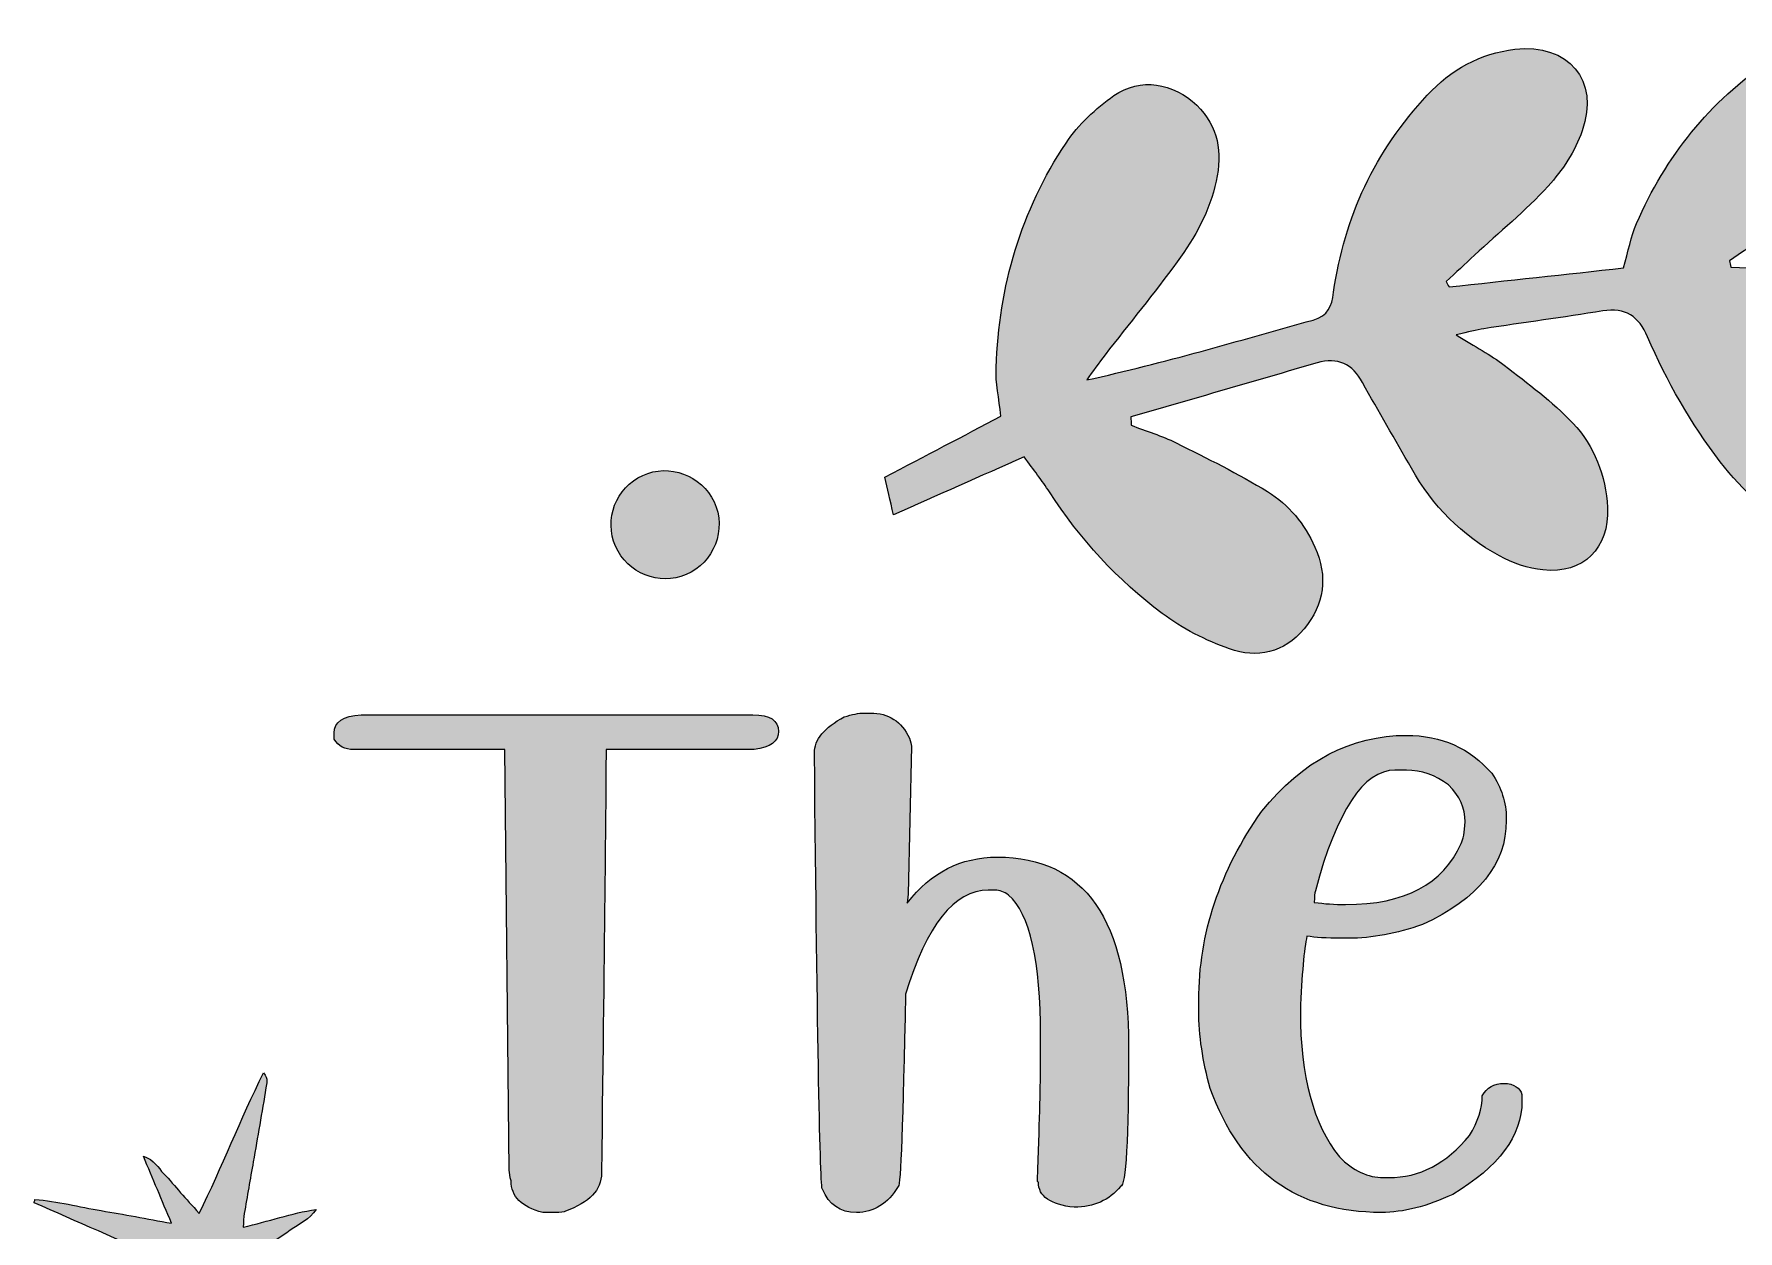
# Model space of a CAD drawing. Header units: inches. Extents: x 69 to 1011, y -1016 to -63.
# Drawn here: x 93.6 to 506.9, y -364.5 to -74.3 of the extents above; entities that cross this region are included whole.
import ezdxf

# ---------------------------------------------------------------- set-up
doc = ezdxf.new("R2010")
doc.units = ezdxf.units.IN
doc.header["$MEASUREMENT"] = 0
doc.layers.add('Layer 1', color=7, linetype='Continuous')

# ---------------------------------------------------------------- blocks, each defined once
blk = doc.blocks.new('block 2')
at = {"layer": 'Layer 1', "true_color": 0xffffff}
h = blk.add_hatch(color=7, dxfattribs=at)
h.dxf.hatch_style = 2
edge = h.paths.add_edge_path()
edge.add_spline(control_points=[(302.04, -190.86), (312.84, -186.07), (323.06, -181.55), (333.74, -176.81), (336.07, -180.03), (338.1, -182.57), (339.86, -185.29), (347.29, -196.72), (356.36, -206.69), (367.24, -214.79), (372.12, -218.42), (377.8, -221.35), (383.54, -223.37), (390.22, -225.71), (396.83, -224.3), (401.62, -218.54), (406.58, -212.58), (407.46, -205.88), (404.27, -198.68), (401.77, -193.03), (397.93, -188.36), (392.8, -185.24), (385.65, -180.88), (378.11, -177.16), (370.61, -173.42), (367.12, -171.68), (363.33, -170.55), (359.68, -169.14), (359.66, -168.47), (359.65, -167.8), (359.64, -167.14), (374.69, -162.76), (389.75, -158.41), (404.8, -154.01), (409.85, -152.53), (413.33, -154.33), (415.83, -158.81), (419.7, -165.76), (423.76, -172.61), (427.66, -179.55), (432.78, -188.66), (439.9, -195.82), (449, -200.82), (452.2, -202.58), (455.97, -203.86), (459.59, -204.23), (469.4, -205.22), (475.73, -199), (475.24, -189.1), (474.85, -181.35), (472.02, -174.16), (466.81, -168.61), (461.88, -163.35), (455.91, -159.03), (450.17, -154.59), (446.9, -152.06), (443.17, -150.12), (438.52, -147.22), (441.61, -146.53), (443.41, -146.01), (445.24, -145.73), (454.86, -144.28), (464.5, -143), (474.09, -141.42), (479.61, -140.51), (482.81, -142.76), (484.96, -147.7), (489.65, -158.48), (495.43, -168.67), (502.6, -178.02), (508.04, -185.14), (514.66, -190.9), (522.51, -195.29), (527.82, -198.26), (533.03, -198.4), (538.24, -195.3), (543.78, -192), (545.81, -186.82), (545.5, -180.65), (545.26, -175.69), (543.48, -171.22), (540.59, -167.12), (534.6, -158.64), (526.56, -152.47), (518.17, -146.65), (516, -145.14), (513.82, -143.66), (510.75, -141.55), (512.99, -141.2), (514.33, -140.8), (515.66, -140.82), (519.2, -140.87), (522.73, -141.14), (526.27, -141.26), (532.54, -141.48), (538.22, -143.06), (543.82, -146.32), (557.21, -154.12), (571.91, -158.3), (587.43, -158.78), (593.1, -158.95), (598.88, -158.13), (604.5, -157.12), (611.17, -155.91), (616.8, -152.58), (618.3, -145.41), (619.87, -137.91), (617.17, -131.38), (611.54, -126.31), (606.93, -122.18), (601.13, -120.55), (595.11, -119.81), (582.39, -118.25), (570, -120.23), (557.73, -123.48), (552.76, -124.79), (548.08, -126.52), (544.09, -129.94), (542.84, -131.02), (540.96, -131.98), (539.38, -131.95), (527.97, -131.72), (516.56, -131.21), (505.15, -130.79), (505.03, -130.28), (504.92, -129.77), (504.8, -129.27), (510.44, -125.44), (516.25, -121.84), (521.67, -117.74), (527.46, -113.36), (533.34, -108.93), (538.36, -103.73), (543.94, -97.94), (545.91, -90.82), (542.05, -82.98), (539.28, -77.35), (534.96, -74.3), (528.72, -75.43), (523.84, -76.31), (518.68, -77.95), (514.63, -80.7), (500.06, -90.64), (489.31, -103.99), (482.31, -120.21), (480.93, -123.41), (480.29, -126.94), (479.11, -131.01), (465.15, -132.52), (450.97, -134.06), (436.79, -135.6), (436.57, -135.15), (436.36, -134.71), (436.14, -134.27), (438.41, -132.16), (440.69, -130.04), (442.97, -127.93), (448.96, -122.38), (455.34, -117.18), (460.83, -111.16), (464.32, -107.34), (467.39, -102.64), (469.09, -97.78), (473.42, -85.46), (465.76, -76.52), (452.78, -77.99), (444.27, -78.96), (437.26, -82.96), (431.5, -89.14), (418.89, -102.65), (411.35, -118.64), (408.8, -136.91), (408.32, -140.35), (407.49, -142.6), (403.83, -143.63), (385.79, -148.7), (367.79, -153.96), (348.91, -158.17), (350.4, -156.13), (351.83, -154.05), (353.37, -152.05), (359.2, -144.54), (365.24, -137.19), (370.86, -129.53), (375.2, -123.63), (378.74, -117.2), (380.33, -109.93), (381.83, -103.05), (380.93, -96.71), (375.6, -91.55), (370, -86.13), (361.89, -84.74), (355.53, -89.21), (351.11, -92.31), (346.86, -96.25), (343.89, -100.71), (332.98, -117.13), (327.61, -135.48), (326.92, -155.14), (326.79, -158.84), (327.62, -162.57), (328.08, -166.97), (319.15, -171.66), (309.81, -176.56), (299.96, -181.73), (300.59, -184.52), (301.21, -187.21), (302.04, -190.86)], knot_values=[0, 0, 0, 0, 1, 1, 1, 2, 2, 2, 3, 3, 3, 4, 4, 4, 5, 5, 5, 6, 6, 6, 7, 7, 7, 8, 8, 8, 9, 9, 9, 10, 10, 10, 11, 11, 11, 12, 12, 12, 13, 13, 13, 14, 14, 14, 15, 15, 15, 16, 16, 16, 17, 17, 17, 18, 18, 18, 19, 19, 19, 20, 20, 20, 21, 21, 21, 22, 22, 22, 23, 23, 23, 24, 24, 24, 25, 25, 25, 26, 26, 26, 27, 27, 27, 28, 28, 28, 29, 29, 29, 30, 30, 30, 31, 31, 31, 32, 32, 32, 33, 33, 33, 34, 34, 34, 35, 35, 35, 36, 36, 36, 37, 37, 37, 38, 38, 38, 39, 39, 39, 40, 40, 40, 41, 41, 41, 42, 42, 42, 43, 43, 43, 44, 44, 44, 45, 45, 45, 46, 46, 46, 47, 47, 47, 48, 48, 48, 49, 49, 49, 50, 50, 50, 51, 51, 51, 52, 52, 52, 53, 53, 53, 54, 54, 54, 55, 55, 55, 56, 56, 56, 57, 57, 57, 58, 58, 58, 59, 59, 59, 60, 60, 60, 61, 61, 61, 62, 62, 62, 63, 63, 63, 64, 64, 64, 65, 65, 65, 66, 66, 66, 67, 67, 67, 68, 68, 68, 69, 69, 69, 69], degree=3, periodic=1)
h = blk.add_hatch(color=7, dxfattribs=at)
h.dxf.hatch_style = 2
edge = h.paths.add_edge_path()
edge.add_spline(control_points=[(251.74, -205.37), (258.5, -202.54), (261.65, -194.32), (258.53, -187.71), (255.48, -181.27), (247.65, -178.36), (241.23, -181.29), (234.72, -184.26), (231.76, -191.97), (234.64, -198.49), (237.52, -205.05), (245.18, -208.12), (251.74, -205.37)], knot_values=[0, 0, 0, 0, 1, 1, 1, 2, 2, 2, 3, 3, 3, 4, 4, 4, 4], degree=3, periodic=1)
h = blk.add_hatch(color=7, dxfattribs=at)
h.dxf.hatch_style = 2
edge = h.paths.add_edge_path()
edge.add_spline(control_points=[(171.15, -247.79), (171.15, -247.79), (207.77, -247.79), (207.77, -247.79), (207.77, -247.79), (208.86, -349.72), (208.86, -349.72), (208.86, -350.45), (209, -351.32), (209.28, -352.33), (209.28, -356.16), (211.84, -358.72), (216.96, -360.01), (216.96, -360.01), (219.92, -360.01), (219.92, -360.01), (221.32, -360.01), (222.16, -359.9), (222.45, -359.67), (228.3, -357.65), (231.22, -354.58), (231.22, -350.48), (231.95, -290.68), (232.32, -256.45), (232.32, -247.79), (232.32, -247.79), (268.26, -247.79), (268.26, -247.79), (272.2, -247.23), (274.17, -245.76), (274.17, -243.4), (274.17, -240.7), (272.09, -239.35), (267.93, -239.35), (267.93, -239.35), (172.92, -239.35), (172.92, -239.35), (168.53, -239.63), (166.34, -241.1), (166.34, -243.74), (166.34, -243.74), (166.34, -245.26), (166.34, -245.26), (167.4, -246.95), (169.01, -247.79), (171.15, -247.79)], knot_values=[0, 0, 0, 0, 1, 1, 1, 2, 2, 2, 3, 3, 3, 4, 4, 4, 5, 5, 5, 6, 6, 6, 7, 7, 7, 8, 8, 8, 9, 9, 9, 10, 10, 10, 11, 11, 11, 12, 12, 12, 13, 13, 13, 14, 14, 14, 15, 15, 15, 15], degree=3, periodic=1)
h = blk.add_hatch(color=7, dxfattribs=at)
h.dxf.hatch_style = 2
edge = h.paths.add_edge_path()
edge.add_spline(control_points=[(293.07, -360.01), (297.29, -360.01), (300.67, -357.9), (303.2, -353.68), (303.76, -353.68), (304.35, -338.16), (304.97, -307.11), (310.09, -290.29), (316.78, -281.88), (325.05, -281.88), (325.05, -281.88), (326.74, -281.88), (326.74, -281.88), (327.75, -281.88), (328.82, -282.27), (329.95, -283.06), (335.12, -287.61), (337.71, -299.04), (337.71, -317.32), (337.71, -317.32), (337.71, -325.08), (337.71, -325.08), (337.71, -329.86), (337.46, -338.83), (336.95, -352), (336.95, -352.45), (337.03, -352.67), (337.2, -352.67), (337.2, -356.1), (340.1, -358.13), (345.89, -358.75), (350.62, -358.75), (354.36, -357.06), (357.12, -353.68), (358.41, -353.68), (359.06, -342.35), (359.06, -319.68), (359.06, -289.13), (348.45, -273.86), (327.25, -273.86), (318.36, -273.86), (311.07, -277.57), (305.39, -285), (305.39, -285), (305.64, -282.81), (305.64, -282.81), (305.64, -282.81), (306.4, -246.95), (306.4, -246.95), (306.4, -246.49), (306.23, -245.85), (305.9, -245), (303.99, -240.95), (300.84, -238.93), (296.45, -238.93), (296.45, -238.93), (295.01, -238.93), (295.01, -238.93), (293.61, -238.93), (291.98, -239.24), (290.12, -239.86), (285.28, -242.45), (282.86, -245.37), (282.86, -248.63), (283.59, -319.12), (284.24, -354.36), (284.8, -354.36), (286.38, -358.13), (289.13, -360.01), (293.07, -360.01)], knot_values=[0, 0, 0, 0, 1, 1, 1, 2, 2, 2, 3, 3, 3, 4, 4, 4, 5, 5, 5, 6, 6, 6, 7, 7, 7, 8, 8, 8, 9, 9, 9, 10, 10, 10, 11, 11, 11, 12, 12, 12, 13, 13, 13, 14, 14, 14, 15, 15, 15, 16, 16, 16, 17, 17, 17, 18, 18, 18, 19, 19, 19, 20, 20, 20, 21, 21, 21, 22, 22, 22, 23, 23, 23, 23], degree=3, periodic=1)
h = blk.add_hatch(color=7, dxfattribs=at)
h.dxf.hatch_style = 2
edge = h.paths.add_edge_path()
edge.add_spline(control_points=[(410.69, -293.52), (410.69, -293.52), (412.47, -293.52), (412.47, -293.52), (418.09, -293.52), (424.06, -292.43), (430.36, -290.23), (443.91, -283.93), (450.69, -275.52), (450.69, -265), (450.69, -265), (450.69, -264.5), (450.69, -264.5), (450.69, -260.61), (449.51, -256.96), (447.15, -253.53), (441.86, -247.4), (434.97, -244.33), (426.47, -244.33), (413.03, -244.33), (401.33, -250.46), (391.37, -262.72), (381.19, -277.18), (376.1, -292.45), (376.1, -308.54), (376.1, -308.54), (376.1, -311.07), (376.1, -311.07), (376.1, -317.09), (377.03, -323.39), (378.89, -329.97), (386.09, -350), (399.92, -360.01), (420.4, -360.01), (425.74, -360.01), (431.51, -358.55), (437.7, -355.62), (448.89, -348.99), (454.49, -341.45), (454.49, -333.01), (454.49, -333.01), (454.49, -332), (454.49, -332), (454.49, -330.31), (453.31, -329.21), (450.94, -328.71), (450.94, -328.71), (450.19, -328.71), (450.19, -328.71), (447.71, -328.71), (445.94, -329.72), (444.87, -331.74), (444.87, -334.78), (443.83, -337.99), (441.75, -341.36), (436.18, -348.17), (429.65, -351.57), (422.17, -351.57), (422.17, -351.57), (420.9, -351.57), (420.9, -351.57), (417.14, -351.57), (413.56, -349.89), (410.19, -346.51), (403.89, -338.69), (400.74, -326.97), (400.74, -311.33), (401.08, -302.21), (401.61, -296.11), (402.34, -293.02), (404.31, -293.35), (407.09, -293.52), (410.69, -293.52)], knot_values=[0, 0, 0, 0, 1, 1, 1, 2, 2, 2, 3, 3, 3, 4, 4, 4, 5, 5, 5, 6, 6, 6, 7, 7, 7, 8, 8, 8, 9, 9, 9, 10, 10, 10, 11, 11, 11, 12, 12, 12, 13, 13, 13, 14, 14, 14, 15, 15, 15, 16, 16, 16, 17, 17, 17, 18, 18, 18, 19, 19, 19, 20, 20, 20, 21, 21, 21, 22, 22, 22, 23, 23, 23, 24, 24, 24, 24], degree=3, periodic=1)
edge = h.paths.add_edge_path()
edge.add_spline(control_points=[(404.37, -282.05), (409.6, -262.53), (416.04, -252.77), (423.69, -252.77), (423.69, -252.77), (426.47, -252.77), (426.47, -252.77), (430.07, -252.77), (433.48, -253.95), (436.68, -256.31), (439.38, -259.07), (440.73, -262.05), (440.73, -265.26), (440.56, -267.84), (440.23, -269.62), (439.72, -270.57), (435.39, -280.42), (426.05, -285.34), (411.71, -285.34), (409.06, -285.34), (406.53, -285.17), (404.11, -284.83), (404.11, -283.43), (404.2, -282.5), (404.37, -282.05)], knot_values=[0, 0, 0, 0, 1, 1, 1, 2, 2, 2, 3, 3, 3, 4, 4, 4, 5, 5, 5, 6, 6, 6, 7, 7, 7, 8, 8, 8, 8], degree=3, periodic=1)
h = blk.add_hatch(color=7, dxfattribs=at)
h.dxf.hatch_style = 2
edge = h.paths.add_edge_path()
edge.add_spline(control_points=[(114.86, -379.19), (114.98, -379.48), (115.1, -379.77), (115.22, -380.06), (119.49, -380.2), (123.57, -378.38), (127.96, -378.24), (127.82, -379.4), (127.77, -380.44), (127.56, -381.43), (125.73, -390.08), (123.87, -398.71), (122.04, -407.36), (120.64, -413.98), (119.25, -420.61), (117.9, -427.24), (117.77, -427.9), (117.96, -428.62), (118, -429.32), (118.26, -429.38), (118.53, -429.44), (118.8, -429.5), (121.66, -424.49), (123.26, -418.9), (125.56, -413.64), (127.86, -408.39), (129.91, -403.02), (132.07, -397.71), (134.25, -392.33), (136.43, -386.95), (138.78, -381.15), (142.55, -384.92), (145.97, -388.35), (149.39, -391.77), (149.66, -391.61), (149.93, -391.46), (150.19, -391.3), (149.17, -386.76), (146.39, -382.77), (145.23, -377.8), (156.83, -379.83), (168.05, -381.78), (179.27, -383.74), (179.36, -383.45), (179.45, -383.16), (179.54, -382.87), (169.35, -378.41), (159.15, -373.94), (148.4, -369.24), (151.2, -367.37), (153.51, -365.91), (155.73, -364.32), (157.88, -362.79), (160.44, -361.75), (161.97, -359.26), (156.01, -360.2), (150.35, -362.18), (144.29, -363.58), (144.4, -362.27), (144.41, -361.26), (144.57, -360.29), (145.27, -356.1), (146.02, -351.92), (146.75, -347.74), (147.79, -341.75), (148.86, -335.76), (149.84, -329.76), (150, -328.77), (150.51, -327.61), (149.26, -326.16), (143.6, -337.47), (139.24, -348.94), (133.63, -360.23), (131.88, -358.28), (130.5, -356.75), (129.13, -355.22), (127.76, -353.68), (126.48, -352.04), (125.01, -350.59), (123.64, -349.23), (122.84, -347.19), (120.11, -346.37), (122.44, -351.92), (124.54, -356.95), (126.92, -362.63), (120.84, -361.53), (115.38, -360.48), (109.9, -359.57), (104.53, -358.69), (99.23, -357.25), (93.79, -356.88), (93.72, -357.14), (93.66, -357.4), (93.59, -357.67), (103.94, -362.2), (114.29, -366.74), (125.15, -371.5), (121.47, -374.26), (118.16, -376.73), (114.86, -379.19)], knot_values=[0, 0, 0, 0, 1, 1, 1, 2, 2, 2, 3, 3, 3, 4, 4, 4, 5, 5, 5, 6, 6, 6, 7, 7, 7, 8, 8, 8, 9, 9, 9, 10, 10, 10, 11, 11, 11, 12, 12, 12, 13, 13, 13, 14, 14, 14, 15, 15, 15, 16, 16, 16, 17, 17, 17, 18, 18, 18, 19, 19, 19, 20, 20, 20, 21, 21, 21, 22, 22, 22, 23, 23, 23, 24, 24, 24, 25, 25, 25, 26, 26, 26, 27, 27, 27, 28, 28, 28, 29, 29, 29, 30, 30, 30, 31, 31, 31, 32, 32, 32, 33, 33, 33, 33], degree=3, periodic=1)
at = {"layer": 'Layer 1', "lineweight": 0}
for points, knots in [([(302.04, -190.86), (312.84, -186.07), (323.06, -181.55), (333.74, -176.81), (336.07, -180.03), (338.1, -182.57), (339.86, -185.29), (347.29, -196.72), (356.36, -206.69), (367.24, -214.79), (372.12, -218.42), (377.8, -221.35), (383.54, -223.37), (390.22, -225.71), (396.83, -224.3), (401.62, -218.54), (406.58, -212.58), (407.46, -205.88), (404.27, -198.68), (401.77, -193.03), (397.93, -188.36), (392.8, -185.24), (385.65, -180.88), (378.11, -177.16), (370.61, -173.42), (367.12, -171.68), (363.33, -170.55), (359.68, -169.14), (359.66, -168.47), (359.65, -167.8), (359.64, -167.14), (374.69, -162.76), (389.75, -158.41), (404.8, -154.01), (409.85, -152.53), (413.33, -154.33), (415.83, -158.81), (419.7, -165.76), (423.76, -172.61), (427.66, -179.55), (432.78, -188.66), (439.9, -195.82), (449, -200.82), (452.2, -202.58), (455.97, -203.86), (459.59, -204.23), (469.4, -205.22), (475.73, -199), (475.24, -189.1), (474.85, -181.35), (472.02, -174.16), (466.81, -168.61), (461.88, -163.35), (455.91, -159.03), (450.17, -154.59), (446.9, -152.06), (443.17, -150.12), (438.52, -147.22), (441.61, -146.53), (443.41, -146.01), (445.24, -145.73), (454.86, -144.28), (464.5, -143), (474.09, -141.42), (479.61, -140.51), (482.81, -142.76), (484.96, -147.7), (489.65, -158.48), (495.43, -168.67), (502.6, -178.02), (508.04, -185.14), (514.66, -190.9), (522.51, -195.29), (527.82, -198.26), (533.03, -198.4), (538.24, -195.3), (543.78, -192), (545.81, -186.82), (545.5, -180.65), (545.26, -175.69), (543.48, -171.22), (540.59, -167.12), (534.6, -158.64), (526.56, -152.47), (518.17, -146.65), (516, -145.14), (513.82, -143.66), (510.75, -141.55), (512.99, -141.2), (514.33, -140.8), (515.66, -140.82), (519.2, -140.87), (522.73, -141.14), (526.27, -141.26), (532.54, -141.48), (538.22, -143.06), (543.82, -146.32), (557.21, -154.12), (571.91, -158.3), (587.43, -158.78), (593.1, -158.95), (598.88, -158.13), (604.5, -157.12), (611.17, -155.91), (616.8, -152.58), (618.3, -145.41), (619.87, -137.91), (617.17, -131.38), (611.54, -126.31), (606.93, -122.18), (601.13, -120.55), (595.11, -119.81), (582.39, -118.25), (570, -120.23), (557.73, -123.48), (552.76, -124.79), (548.08, -126.52), (544.09, -129.94), (542.84, -131.02), (540.96, -131.98), (539.38, -131.95), (527.97, -131.72), (516.56, -131.21), (505.15, -130.79), (505.03, -130.28), (504.92, -129.77), (504.8, -129.27), (510.44, -125.44), (516.25, -121.84), (521.67, -117.74), (527.46, -113.36), (533.34, -108.93), (538.36, -103.73), (543.94, -97.94), (545.91, -90.82), (542.05, -82.98), (539.28, -77.35), (534.96, -74.3), (528.72, -75.43), (523.84, -76.31), (518.68, -77.95), (514.63, -80.7), (500.06, -90.64), (489.31, -103.99), (482.31, -120.21), (480.93, -123.41), (480.29, -126.94), (479.11, -131.01), (465.15, -132.52), (450.97, -134.06), (436.79, -135.6), (436.57, -135.15), (436.36, -134.71), (436.14, -134.27), (438.41, -132.16), (440.69, -130.04), (442.97, -127.93), (448.96, -122.38), (455.34, -117.18), (460.83, -111.16), (464.32, -107.34), (467.39, -102.64), (469.09, -97.78), (473.42, -85.46), (465.76, -76.52), (452.78, -77.99), (444.27, -78.96), (437.26, -82.96), (431.5, -89.14), (418.89, -102.65), (411.35, -118.64), (408.8, -136.91), (408.32, -140.35), (407.49, -142.6), (403.83, -143.63), (385.79, -148.7), (367.79, -153.96), (348.91, -158.17), (350.4, -156.13), (351.83, -154.05), (353.37, -152.05), (359.2, -144.54), (365.24, -137.19), (370.86, -129.53), (375.2, -123.63), (378.74, -117.2), (380.33, -109.93), (381.83, -103.05), (380.93, -96.71), (375.6, -91.55), (370, -86.13), (361.89, -84.74), (355.53, -89.21), (351.11, -92.31), (346.86, -96.25), (343.89, -100.71), (332.98, -117.13), (327.61, -135.48), (326.92, -155.14), (326.79, -158.84), (327.62, -162.57), (328.08, -166.97), (319.15, -171.66), (309.81, -176.56), (299.96, -181.73), (300.59, -184.52), (301.21, -187.21), (302.04, -190.86)], [0, 0, 0, 0, 1, 1, 1, 2, 2, 2, 3, 3, 3, 4, 4, 4, 5, 5, 5, 6, 6, 6, 7, 7, 7, 8, 8, 8, 9, 9, 9, 10, 10, 10, 11, 11, 11, 12, 12, 12, 13, 13, 13, 14, 14, 14, 15, 15, 15, 16, 16, 16, 17, 17, 17, 18, 18, 18, 19, 19, 19, 20, 20, 20, 21, 21, 21, 22, 22, 22, 23, 23, 23, 24, 24, 24, 25, 25, 25, 26, 26, 26, 27, 27, 27, 28, 28, 28, 29, 29, 29, 30, 30, 30, 31, 31, 31, 32, 32, 32, 33, 33, 33, 34, 34, 34, 35, 35, 35, 36, 36, 36, 37, 37, 37, 38, 38, 38, 39, 39, 39, 40, 40, 40, 41, 41, 41, 42, 42, 42, 43, 43, 43, 44, 44, 44, 45, 45, 45, 46, 46, 46, 47, 47, 47, 48, 48, 48, 49, 49, 49, 50, 50, 50, 51, 51, 51, 52, 52, 52, 53, 53, 53, 54, 54, 54, 55, 55, 55, 56, 56, 56, 57, 57, 57, 58, 58, 58, 59, 59, 59, 60, 60, 60, 61, 61, 61, 62, 62, 62, 63, 63, 63, 64, 64, 64, 65, 65, 65, 66, 66, 66, 67, 67, 67, 68, 68, 68, 69, 69, 69, 69]), ([(251.74, -205.37), (258.5, -202.54), (261.65, -194.32), (258.53, -187.71), (255.48, -181.27), (247.65, -178.36), (241.23, -181.29), (234.72, -184.26), (231.76, -191.97), (234.64, -198.49), (237.52, -205.05), (245.18, -208.12), (251.74, -205.37)], [0, 0, 0, 0, 1, 1, 1, 2, 2, 2, 3, 3, 3, 4, 4, 4, 4]), ([(171.15, -247.79), (171.15, -247.79), (207.77, -247.79), (207.77, -247.79), (207.77, -247.79), (208.86, -349.72), (208.86, -349.72), (208.86, -350.45), (209, -351.32), (209.28, -352.33), (209.28, -356.16), (211.84, -358.72), (216.96, -360.01), (216.96, -360.01), (219.92, -360.01), (219.92, -360.01), (221.32, -360.01), (222.16, -359.9), (222.45, -359.67), (228.3, -357.65), (231.22, -354.58), (231.22, -350.48), (231.95, -290.68), (232.32, -256.45), (232.32, -247.79), (232.32, -247.79), (268.26, -247.79), (268.26, -247.79), (272.2, -247.23), (274.17, -245.76), (274.17, -243.4), (274.17, -240.7), (272.09, -239.35), (267.93, -239.35), (267.93, -239.35), (172.92, -239.35), (172.92, -239.35), (168.53, -239.63), (166.34, -241.1), (166.34, -243.74), (166.34, -243.74), (166.34, -245.26), (166.34, -245.26), (167.4, -246.95), (169.01, -247.79), (171.15, -247.79)], [0, 0, 0, 0, 1, 1, 1, 2, 2, 2, 3, 3, 3, 4, 4, 4, 5, 5, 5, 6, 6, 6, 7, 7, 7, 8, 8, 8, 9, 9, 9, 10, 10, 10, 11, 11, 11, 12, 12, 12, 13, 13, 13, 14, 14, 14, 15, 15, 15, 15]), ([(293.07, -360.01), (297.29, -360.01), (300.67, -357.9), (303.2, -353.68), (303.76, -353.68), (304.35, -338.16), (304.97, -307.11), (310.09, -290.29), (316.78, -281.88), (325.05, -281.88), (325.05, -281.88), (326.74, -281.88), (326.74, -281.88), (327.75, -281.88), (328.82, -282.27), (329.95, -283.06), (335.12, -287.61), (337.71, -299.04), (337.71, -317.32), (337.71, -317.32), (337.71, -325.08), (337.71, -325.08), (337.71, -329.86), (337.46, -338.83), (336.95, -352), (336.95, -352.45), (337.03, -352.67), (337.2, -352.67), (337.2, -356.1), (340.1, -358.13), (345.89, -358.75), (350.62, -358.75), (354.36, -357.06), (357.12, -353.68), (358.41, -353.68), (359.06, -342.35), (359.06, -319.68), (359.06, -289.13), (348.45, -273.86), (327.25, -273.86), (318.36, -273.86), (311.07, -277.57), (305.39, -285), (305.39, -285), (305.64, -282.81), (305.64, -282.81), (305.64, -282.81), (306.4, -246.95), (306.4, -246.95), (306.4, -246.49), (306.23, -245.85), (305.9, -245), (303.99, -240.95), (300.84, -238.93), (296.45, -238.93), (296.45, -238.93), (295.01, -238.93), (295.01, -238.93), (293.61, -238.93), (291.98, -239.24), (290.12, -239.86), (285.28, -242.45), (282.86, -245.37), (282.86, -248.63), (283.59, -319.12), (284.24, -354.36), (284.8, -354.36), (286.38, -358.13), (289.13, -360.01), (293.07, -360.01)], [0, 0, 0, 0, 1, 1, 1, 2, 2, 2, 3, 3, 3, 4, 4, 4, 5, 5, 5, 6, 6, 6, 7, 7, 7, 8, 8, 8, 9, 9, 9, 10, 10, 10, 11, 11, 11, 12, 12, 12, 13, 13, 13, 14, 14, 14, 15, 15, 15, 16, 16, 16, 17, 17, 17, 18, 18, 18, 19, 19, 19, 20, 20, 20, 21, 21, 21, 22, 22, 22, 23, 23, 23, 23]), ([(410.69, -293.52), (410.69, -293.52), (412.47, -293.52), (412.47, -293.52), (418.09, -293.52), (424.06, -292.43), (430.36, -290.23), (443.91, -283.93), (450.69, -275.52), (450.69, -265), (450.69, -265), (450.69, -264.5), (450.69, -264.5), (450.69, -260.61), (449.51, -256.96), (447.15, -253.53), (441.86, -247.4), (434.97, -244.33), (426.47, -244.33), (413.03, -244.33), (401.33, -250.46), (391.37, -262.72), (381.19, -277.18), (376.1, -292.45), (376.1, -308.54), (376.1, -308.54), (376.1, -311.07), (376.1, -311.07), (376.1, -317.09), (377.03, -323.39), (378.89, -329.97), (386.09, -350), (399.92, -360.01), (420.4, -360.01), (425.74, -360.01), (431.51, -358.55), (437.7, -355.62), (448.89, -348.99), (454.49, -341.45), (454.49, -333.01), (454.49, -333.01), (454.49, -332), (454.49, -332), (454.49, -330.31), (453.31, -329.21), (450.94, -328.71), (450.94, -328.71), (450.19, -328.71), (450.19, -328.71), (447.71, -328.71), (445.94, -329.72), (444.87, -331.74), (444.87, -334.78), (443.83, -337.99), (441.75, -341.36), (436.18, -348.17), (429.65, -351.57), (422.17, -351.57), (422.17, -351.57), (420.9, -351.57), (420.9, -351.57), (417.14, -351.57), (413.56, -349.89), (410.19, -346.51), (403.89, -338.69), (400.74, -326.97), (400.74, -311.33), (401.08, -302.21), (401.61, -296.11), (402.34, -293.02), (404.31, -293.35), (407.09, -293.52), (410.69, -293.52)], [0, 0, 0, 0, 1, 1, 1, 2, 2, 2, 3, 3, 3, 4, 4, 4, 5, 5, 5, 6, 6, 6, 7, 7, 7, 8, 8, 8, 9, 9, 9, 10, 10, 10, 11, 11, 11, 12, 12, 12, 13, 13, 13, 14, 14, 14, 15, 15, 15, 16, 16, 16, 17, 17, 17, 18, 18, 18, 19, 19, 19, 20, 20, 20, 21, 21, 21, 22, 22, 22, 23, 23, 23, 24, 24, 24, 24]), ([(404.37, -282.05), (409.6, -262.53), (416.04, -252.77), (423.69, -252.77), (423.69, -252.77), (426.47, -252.77), (426.47, -252.77), (430.07, -252.77), (433.48, -253.95), (436.68, -256.31), (439.38, -259.07), (440.73, -262.05), (440.73, -265.26), (440.56, -267.84), (440.23, -269.62), (439.72, -270.57), (435.39, -280.42), (426.05, -285.34), (411.71, -285.34), (409.06, -285.34), (406.53, -285.17), (404.11, -284.83), (404.11, -283.43), (404.2, -282.5), (404.37, -282.05)], [0, 0, 0, 0, 1, 1, 1, 2, 2, 2, 3, 3, 3, 4, 4, 4, 5, 5, 5, 6, 6, 6, 7, 7, 7, 8, 8, 8, 8]), ([(114.86, -379.19), (114.98, -379.48), (115.1, -379.77), (115.22, -380.06), (119.49, -380.2), (123.57, -378.38), (127.96, -378.24), (127.82, -379.4), (127.77, -380.44), (127.56, -381.43), (125.73, -390.08), (123.87, -398.71), (122.04, -407.36), (120.64, -413.98), (119.25, -420.61), (117.9, -427.24), (117.77, -427.9), (117.96, -428.62), (118, -429.32), (118.26, -429.38), (118.53, -429.44), (118.8, -429.5), (121.66, -424.49), (123.26, -418.9), (125.56, -413.64), (127.86, -408.39), (129.91, -403.02), (132.07, -397.71), (134.25, -392.33), (136.43, -386.95), (138.78, -381.15), (142.55, -384.92), (145.97, -388.35), (149.39, -391.77), (149.66, -391.61), (149.93, -391.46), (150.19, -391.3), (149.17, -386.76), (146.39, -382.77), (145.23, -377.8), (156.83, -379.83), (168.05, -381.78), (179.27, -383.74), (179.36, -383.45), (179.45, -383.16), (179.54, -382.87), (169.35, -378.41), (159.15, -373.94), (148.4, -369.24), (151.2, -367.37), (153.51, -365.91), (155.73, -364.32), (157.88, -362.79), (160.44, -361.75), (161.97, -359.26), (156.01, -360.2), (150.35, -362.18), (144.29, -363.58), (144.4, -362.27), (144.41, -361.26), (144.57, -360.29), (145.27, -356.1), (146.02, -351.92), (146.75, -347.74), (147.79, -341.75), (148.86, -335.76), (149.84, -329.76), (150, -328.77), (150.51, -327.61), (149.26, -326.16), (143.6, -337.47), (139.24, -348.94), (133.63, -360.23), (131.88, -358.28), (130.5, -356.75), (129.13, -355.22), (127.76, -353.68), (126.48, -352.04), (125.01, -350.59), (123.64, -349.23), (122.84, -347.19), (120.11, -346.37), (122.44, -351.92), (124.54, -356.95), (126.92, -362.63), (120.84, -361.53), (115.38, -360.48), (109.9, -359.57), (104.53, -358.69), (99.23, -357.25), (93.79, -356.88), (93.72, -357.14), (93.66, -357.4), (93.59, -357.67), (103.94, -362.2), (114.29, -366.74), (125.15, -371.5), (121.47, -374.26), (118.16, -376.73), (114.86, -379.19)], [0, 0, 0, 0, 1, 1, 1, 2, 2, 2, 3, 3, 3, 4, 4, 4, 5, 5, 5, 6, 6, 6, 7, 7, 7, 8, 8, 8, 9, 9, 9, 10, 10, 10, 11, 11, 11, 12, 12, 12, 13, 13, 13, 14, 14, 14, 15, 15, 15, 16, 16, 16, 17, 17, 17, 18, 18, 18, 19, 19, 19, 20, 20, 20, 21, 21, 21, 22, 22, 22, 23, 23, 23, 24, 24, 24, 25, 25, 25, 26, 26, 26, 27, 27, 27, 28, 28, 28, 29, 29, 29, 30, 30, 30, 31, 31, 31, 32, 32, 32, 33, 33, 33, 33])]:
    blk.add_open_spline(points, degree=3, knots=knots, dxfattribs=at)

msp = doc.modelspace()

# ---------------------------------------------------------------- block references
at = {"layer": 'Layer 1'}
msp.add_blockref('block 2', (0, 0), dxfattribs=at)

doc.saveas('drawing.dxf')
